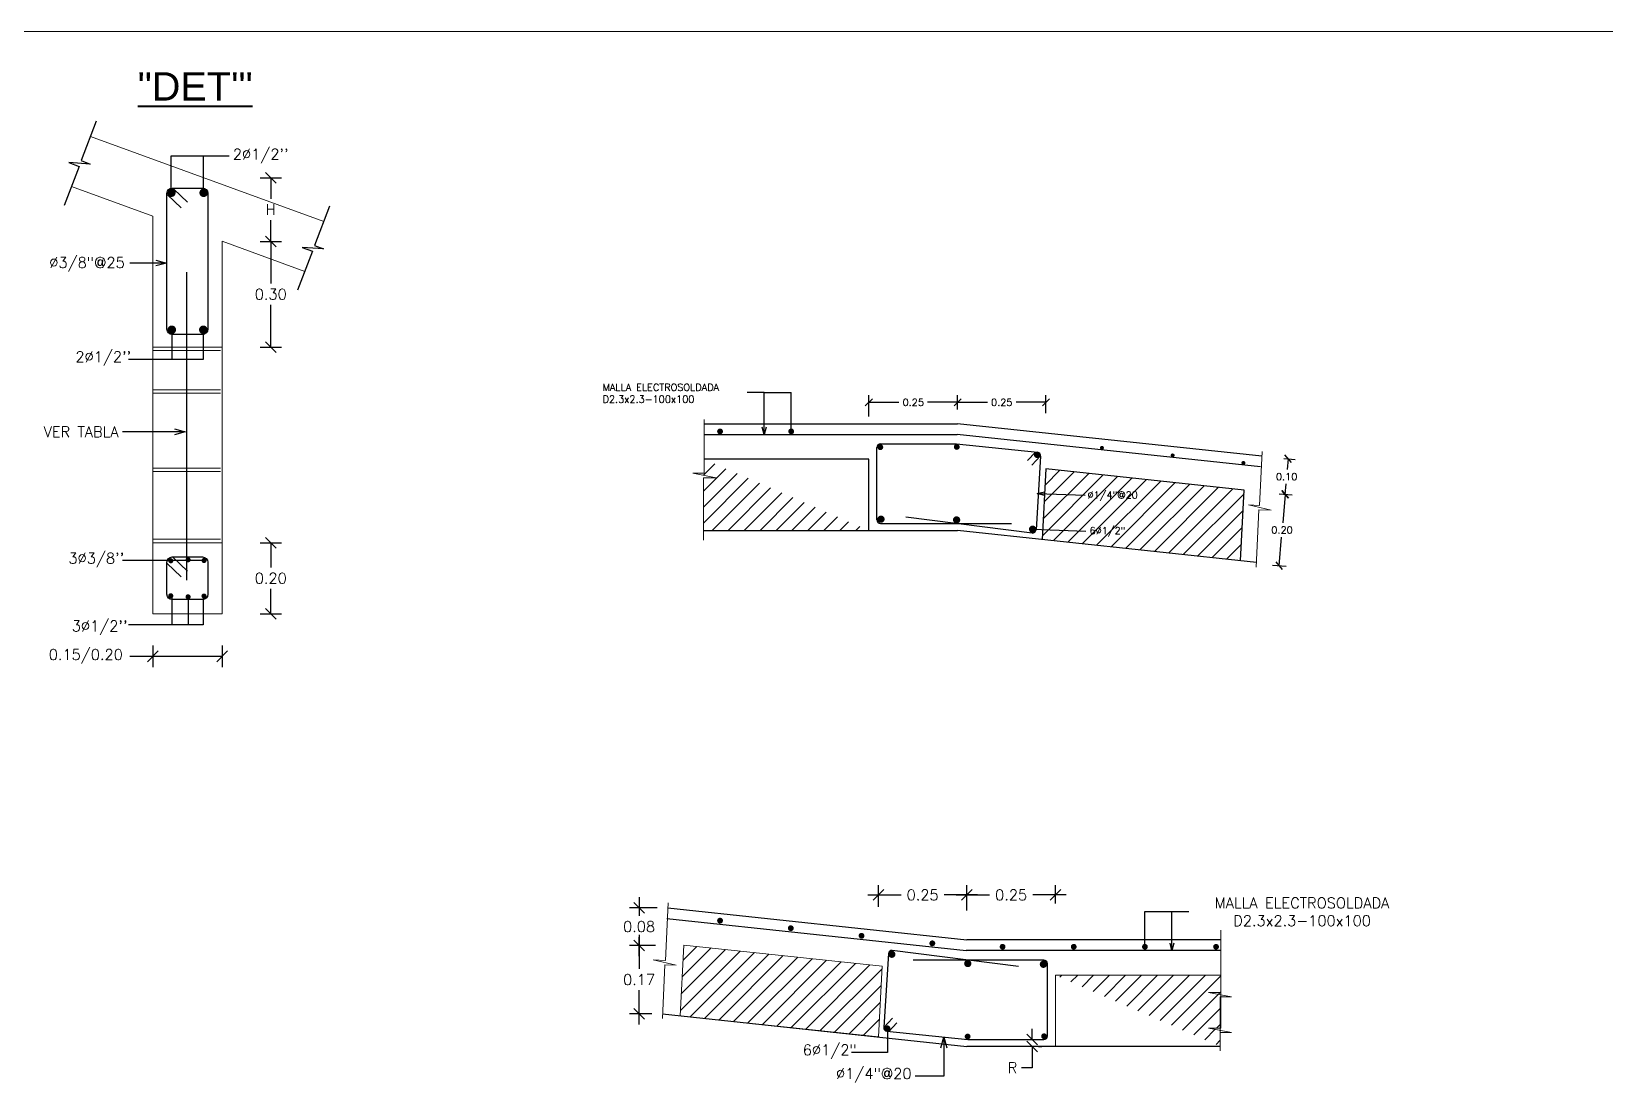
# Model space of a CAD drawing. Header units: metres. Extents: x -44 to 358, y -286 to 66.
# Drawn here: x 21.18 to 25.604, y 9.185 to 12.14 of the extents above; entities that cross this region are included whole.
import ezdxf
from ezdxf.enums import TextEntityAlignment as Align

# ---------------------------------------------------------------- set-up
doc = ezdxf.new("R2010")
doc.units = ezdxf.units.M
doc.header["$LTSCALE"] = 0.3
doc.header["$PDMODE"] = 3
for name, pattern in [('CONTINU', [0]), ('CONTINUA', [0]), ('HIDDEN', [9.525, 6.35, -3.175])]:
    doc.linetypes.add(name, pattern=pattern)
for name, color, linetype in [('ACERO', 5, 'Continuous'), ('BP', 3, 'Continuous'), ('DIMTEXTO', 4, 'Continuous'), ('HATCH MUROS', 8, 'Continuous'), ('SECCION', 1, 'Continuous'), ('TEXTOS', 4, 'Continuous')]:
    doc.layers.add(name, color=color, linetype=linetype)
for name, color, linetype, lineweight in [('BOVEDILLA', 8, 'Continuous', 5), ('Losa', 8, 'HIDDEN', 18), ('VIGAS', 1, 'HIDDEN', 15)]:
    doc.layers.add(name, color=color, linetype=linetype, lineweight=lineweight)
doc.styles.add('RomanS', font='romans.shx')
doc.styles.add('SMPLEX', font='simplex.shx')
doc.styles.add('TITULOS', font='arial.ttf', dxfattribs={"width": 0.9, "height": 0.16})
doc.dimstyles.new('D-10', dxfattribs={"dimscale": 0.1, "dimtxt": 0.2, "dimasz": 0.2, "dimexe": 0.2, "dimexo": 0.2, "dimgap": 0.1, "dimtad": 0, "dimtih": 1, "dimtoh": 1, "dimzin": 0, "dimdsep": 46, "dimtxsty": 'SMPLEX', "dimblk1": 'OBLIQUE', "dimblk2": 'OBLIQUE', "dimsah": 1, "dimcen": 0.2, "dimclrd": 4, "dimclre": 4, "dimclrt": 4, "dimadec": 0, "dimazin": 0, "dimtfac": 1, "dimtmove": 0, "dimatfit": 3, "dimldrblk": 'OPEN30', "dimfxl": 0.6, "dimfxlon": 1, "dimtolj": 1, "dimtzin": 0, "dimarcsym": 0})
doc.dimstyles.new('D-15', dxfattribs={"dimscale": 0.15, "dimtxt": 0.2, "dimasz": 0.2, "dimexe": 0.18, "dimexo": 0.2, "dimgap": 0.1, "dimtad": 0, "dimtih": 1, "dimtoh": 1, "dimzin": 0, "dimdsep": 46, "dimtxsty": 'SMPLEX', "dimblk": 'OBLIQUE', "dimcen": 0.09, "dimdle": 0.2, "dimclrd": 4, "dimclre": 4, "dimclrt": 4, "dimadec": 0, "dimazin": 0, "dimtfac": 1, "dimtofl": 0, "dimtmove": 0, "dimatfit": 3, "dimldrblk": 'OPEN30', "dimfxl": 1, "dimtolj": 1, "dimtzin": 0, "dimarcsym": 0})
doc.dimstyles.new('DIM-10', dxfattribs={"dimscale": 0.1, "dimtxt": 0.2, "dimasz": 0.2, "dimexe": 0.2, "dimexo": 0.2, "dimgap": 0.1, "dimtad": 0, "dimtih": 1, "dimtoh": 1, "dimzin": 0, "dimdsep": 46, "dimtxsty": 'SMPLEX', "dimblk": 'OBLIQUE', "dimcen": 0.2, "dimclrd": 4, "dimclre": 4, "dimclrt": 4, "dimadec": 0, "dimazin": 0, "dimtfac": 1, "dimtmove": 0, "dimatfit": 3, "dimldrblk": 'OPEN30', "dimfxl": 0.5, "dimfxlon": 1, "dimtolj": 1, "dimtzin": 0, "dimarcsym": 0})
doc.dimstyles.new('DIM-15', dxfattribs={"dimscale": 0.15, "dimtxt": 0.2, "dimasz": 0.2, "dimexe": 0.2, "dimexo": 0.1, "dimgap": 0.1, "dimtad": 0, "dimtih": 1, "dimtoh": 1, "dimzin": 0, "dimdsep": 46, "dimtxsty": 'RomanS', "dimblk1": 'OBLIQUE', "dimblk2": 'OBLIQUE', "dimsah": 1, "dimcen": 0.09, "dimclrd": 4, "dimclre": 4, "dimclrt": 4, "dimadec": 0, "dimazin": 0, "dimtfac": 1, "dimtofl": 0, "dimtmove": 1, "dimatfit": 3, "dimldrblk": 'OBLIQUE', "dimfxl": 0.2, "dimfxlon": 1, "dimtolj": 1, "dimtzin": 0, "dimarcsym": 0})

# ---------------------------------------------------------------- blocks, each defined once
blk = doc.blocks.new('_OBLIQUE')
at = {"color": 0, "linetype": 'ByBlock'}
blk.add_line((-0.5, -0.5), (0.5, 0.5), dxfattribs=at)
blk = doc.blocks.new('*D153')
at = {"layer": 'DEFPOINTS', "color": 0, "transparency": 16777216}
for p in [(24.6803, 10.9414), (24.6672, 10.8419), (24.7039, 10.8387)]:
    blk.add_point(p, dxfattribs=at)
at = {"layer": 'DIMTEXTO', "color": 4, "lineweight": -2, "transparency": 16777216}
for p, q in [((24.7002, 10.9397), (24.7323, 10.937)), ((24.7124, 10.9387), (24.7099, 10.9087)), ((24.6871, 10.8402), (24.7238, 10.837)), ((24.7039, 10.8387), (24.7064, 10.8687))]:
    blk.add_line(p, q, dxfattribs=at)
at = {"layer": 'DIMTEXTO', "color": 4, "lineweight": -2, "transparency": 16777216, "xscale": 0.02, "yscale": 0.02, "zscale": 0.02}
for p, rotation in [((24.7124, 10.9387), 85.11591332839409), ((24.7039, 10.8387), 265.1159133283941)]:
    blk.add_blockref('_OBLIQUE', p, dxfattribs=dict(at, rotation=rotation))
at = {"layer": 'DIMTEXTO', "color": 4, "transparency": 16777216, "insert": (24.7081, 10.8887), "char_height": 0.02, "attachment_point": 5, "style": 'SMPLEX'}
blk.add_mtext('\\A1;0.10', dxfattribs=at)
blk = doc.blocks.new('_Open30')
at = {"color": 0, "lineweight": -2}
for p, q in [((-1, 0.27), (0, 0)), ((0, 0), (-1, -0.27)), ((0, 0), (-1, 0))]:
    blk.add_line(p, q, dxfattribs=at)
blk = doc.blocks.new('*D154')
at = {"layer": 'DEFPOINTS', "color": 0, "transparency": 16777216}
for p in [(24.6672, 10.8419), (24.6482, 10.6415), (24.6867, 10.6382)]:
    blk.add_point(p, dxfattribs=at)
at = {"layer": 'DIMTEXTO', "color": 4, "lineweight": -2, "transparency": 16777216}
for p, q in [((24.6871, 10.8402), (24.7238, 10.837)), ((24.7039, 10.8387), (24.697, 10.7585)), ((24.6867, 10.6382), (24.6936, 10.7185)), ((24.6682, 10.6398), (24.7067, 10.6365))]:
    blk.add_line(p, q, dxfattribs=at)
at = {"layer": 'DIMTEXTO', "color": 4, "lineweight": -2, "transparency": 16777216, "xscale": 0.02, "yscale": 0.02, "zscale": 0.02}
for p, rotation in [((24.7039, 10.8387), 85.11591332839409), ((24.6867, 10.6382), 265.1159133283941)]:
    blk.add_blockref('_OBLIQUE', p, dxfattribs=dict(at, rotation=rotation))
at = {"layer": 'DIMTEXTO', "color": 4, "transparency": 16777216, "insert": (24.6953, 10.7385), "char_height": 0.02, "attachment_point": 5, "style": 'SMPLEX'}
blk.add_mtext('\\A1;0.20', dxfattribs=at)
blk = doc.blocks.new('*D155')
at = {"layer": 'DEFPOINTS', "color": 0, "transparency": 16777216}
for p in [(23.5338, 11.0976), (23.5338, 11.0373), (23.7835, 11.0573)]:
    blk.add_point(p, dxfattribs=at)
at = {"layer": 'DIMTEXTO', "color": 4, "lineweight": -2, "transparency": 16777216}
for p, q in [((23.5338, 11.0573), (23.5338, 11.1176)), ((23.7835, 11.0773), (23.7835, 11.1176)), ((23.5338, 11.0976), (23.6182, 11.0976)), ((23.7835, 11.0976), (23.6991, 11.0976))]:
    blk.add_line(p, q, dxfattribs=at)
at = {"layer": 'DIMTEXTO', "color": 4, "lineweight": -2, "transparency": 16777216, "xscale": 0.02, "yscale": 0.02, "zscale": 0.02, "rotation": 180}
blk.add_blockref('_OBLIQUE', (23.5338, 11.0976), dxfattribs=at)
at = {"layer": 'DIMTEXTO', "color": 4, "lineweight": -2, "transparency": 16777216, "xscale": 0.02, "yscale": 0.02, "zscale": 0.02}
blk.add_blockref('_OBLIQUE', (23.7835, 11.0976), dxfattribs=at)
at = {"layer": 'DIMTEXTO', "color": 4, "transparency": 16777216, "insert": (23.6587, 11.0976), "char_height": 0.02, "attachment_point": 5, "style": 'SMPLEX'}
blk.add_mtext('\\A1;0.25', dxfattribs=at)
blk = doc.blocks.new('*D156')
at = {"layer": 'DEFPOINTS', "color": 0, "transparency": 16777216}
for p in [(24.0315, 11.0976), (23.7835, 11.0573), (24.0315, 11.047)]:
    blk.add_point(p, dxfattribs=at)
at = {"layer": 'DIMTEXTO', "color": 4, "lineweight": -2, "transparency": 16777216}
for p, q in [((23.7835, 11.0773), (23.7835, 11.1176)), ((24.0315, 11.067), (24.0315, 11.1176)), ((23.7835, 11.0976), (23.867, 11.0976)), ((24.0315, 11.0976), (23.948, 11.0976))]:
    blk.add_line(p, q, dxfattribs=at)
at = {"layer": 'DIMTEXTO', "color": 4, "lineweight": -2, "transparency": 16777216, "xscale": 0.02, "yscale": 0.02, "zscale": 0.02, "rotation": 180}
blk.add_blockref('_OBLIQUE', (23.7835, 11.0976), dxfattribs=at)
at = {"layer": 'DIMTEXTO', "color": 4, "lineweight": -2, "transparency": 16777216, "xscale": 0.02, "yscale": 0.02, "zscale": 0.02}
blk.add_blockref('_OBLIQUE', (24.0315, 11.0976), dxfattribs=at)
at = {"layer": 'DIMTEXTO', "color": 4, "transparency": 16777216, "insert": (23.9075, 11.0976), "char_height": 0.02, "attachment_point": 5, "style": 'SMPLEX'}
blk.add_mtext('\\A1;0.25', dxfattribs=at)
blk = doc.blocks.new('*D157')
at = {"layer": 'DEFPOINTS', "color": 0, "transparency": 16777216}
for p in [(24.0587, 9.7127), (24.0587, 9.6586), (23.809, 9.6386)]:
    blk.add_point(p, dxfattribs=at)
at = {"layer": 'DIMTEXTO', "color": 4, "lineweight": -2, "transparency": 16777216}
for p, q in [((23.809, 9.6686), (23.809, 9.7397)), ((24.0587, 9.6886), (24.0587, 9.7397)), ((23.779, 9.7127), (23.8731, 9.7127)), ((24.0887, 9.7127), (23.9945, 9.7127))]:
    blk.add_line(p, q, dxfattribs=at)
at = {"layer": 'DIMTEXTO', "color": 4, "lineweight": -2, "transparency": 16777216, "xscale": 0.03, "yscale": 0.03, "zscale": 0.03}
for p, rotation in [((23.809, 9.7127), 179.9999999999996), ((24.0587, 9.7127), 359.9999999999996)]:
    blk.add_blockref('_OBLIQUE', p, dxfattribs=dict(at, rotation=rotation))
at = {"layer": 'DIMTEXTO', "color": 4, "transparency": 16777216, "insert": (23.9338, 9.7127), "char_height": 0.03, "attachment_point": 5, "style": 'SMPLEX'}
blk.add_mtext('\\A1;0.25', dxfattribs=at)
blk = doc.blocks.new('*D158')
at = {"layer": 'DEFPOINTS', "color": 0, "transparency": 16777216}
for p in [(23.561, 9.7127), (23.561, 9.6489), (23.809, 9.6386)]:
    blk.add_point(p, dxfattribs=at)
at = {"layer": 'DIMTEXTO', "color": 4, "lineweight": -2, "transparency": 16777216}
for p, q in [((23.561, 9.6789), (23.561, 9.7397)), ((23.809, 9.6686), (23.809, 9.7397)), ((23.531, 9.7127), (23.6243, 9.7127)), ((23.839, 9.7127), (23.7457, 9.7127))]:
    blk.add_line(p, q, dxfattribs=at)
at = {"layer": 'DIMTEXTO', "color": 4, "lineweight": -2, "transparency": 16777216, "xscale": 0.03, "yscale": 0.03, "zscale": 0.03}
for p, rotation in [((23.561, 9.7127), 179.9999999999996), ((23.809, 9.7127), 359.9999999999996)]:
    blk.add_blockref('_OBLIQUE', p, dxfattribs=dict(at, rotation=rotation))
at = {"layer": 'DIMTEXTO', "color": 4, "transparency": 16777216, "insert": (23.685, 9.7127), "char_height": 0.03, "attachment_point": 5, "style": 'SMPLEX'}
blk.add_mtext('\\A1;0.25', dxfattribs=at)
blk = doc.blocks.new('*D511')
at = {"layer": 'DEFPOINTS', "color": 0, "transparency": 16777216}
for p in [(23.9811, 9.3063), (23.9811, 9.2869), (23.9927, 9.2869)]:
    blk.add_point(p, dxfattribs=at)
at = {"layer": 'DIMTEXTO', "color": 4, "lineweight": -2, "transparency": 16777216}
for p, q in [((23.9927, 9.3063), (23.9927, 9.3363)), ((24.0111, 9.3063), (24.0197, 9.3063)), ((23.9927, 9.2869), (23.9927, 9.2269)), ((24.0111, 9.2869), (24.0197, 9.2869)), ((23.9927, 9.2269), (23.9627, 9.2269))]:
    blk.add_line(p, q, dxfattribs=at)
at = {"layer": 'DIMTEXTO', "color": 4, "lineweight": -2, "transparency": 16777216, "xscale": 0.03, "yscale": 0.03, "zscale": 0.03}
for p, rotation in [((23.9927, 9.3063), 270), ((23.9927, 9.2869), 90)]:
    blk.add_blockref('_OBLIQUE', p, dxfattribs=dict(at, rotation=rotation))
at = {"layer": 'DIMTEXTO', "color": 4, "transparency": 16777216, "insert": (23.9377, 9.2269), "char_height": 0.03, "attachment_point": 5, "style": 'SMPLEX'}
blk.add_mtext('\\A1;R', dxfattribs=at)
blk = doc.blocks.new('*D512')
at = {"layer": 'DEFPOINTS', "color": 0, "transparency": 16777216}
for p in [(22.9693, 9.6767), (22.8881, 9.5709), (22.9645, 9.5709)]:
    blk.add_point(p, dxfattribs=at)
at = {"layer": 'DIMTEXTO', "color": 4, "lineweight": -2, "transparency": 16777216}
for p, q in [((22.8881, 9.7067), (22.8881, 9.6538)), ((22.9393, 9.6767), (22.8611, 9.6767)), ((22.9345, 9.5709), (22.8611, 9.5709)), ((22.8881, 9.5409), (22.8881, 9.5938))]:
    blk.add_line(p, q, dxfattribs=at)
at = {"layer": 'DIMTEXTO', "color": 4, "lineweight": -2, "transparency": 16777216, "xscale": 0.03, "yscale": 0.03, "zscale": 0.03}
for p, rotation in [((22.8881, 9.6767), 90), ((22.8881, 9.5709), 270)]:
    blk.add_blockref('_OBLIQUE', p, dxfattribs=dict(at, rotation=rotation))
at = {"layer": 'DIMTEXTO', "color": 4, "transparency": 16777216, "insert": (22.8881, 9.6238), "char_height": 0.03, "attachment_point": 5, "style": 'SMPLEX'}
blk.add_mtext('\\A1;0.08', dxfattribs=at)
blk = doc.blocks.new('*D513')
at = {"layer": 'DEFPOINTS', "color": 0, "linetype": 'CONTINUA', "transparency": 16777216}
for p in [(22.9645, 9.5709), (22.8881, 9.3783), (22.9542, 9.3783)]:
    blk.add_point(p, dxfattribs=at)
at = {"layer": 'DIMTEXTO', "color": 4, "linetype": 'CONTINUA', "lineweight": -2, "transparency": 16777216}
for p, q in [((22.8881, 9.6009), (22.8881, 9.5046)), ((22.9345, 9.5709), (22.8611, 9.5709)), ((22.8881, 9.3483), (22.8881, 9.4446)), ((22.9242, 9.3783), (22.8611, 9.3783))]:
    blk.add_line(p, q, dxfattribs=at)
at = {"layer": 'DIMTEXTO', "color": 4, "linetype": 'CONTINUA', "lineweight": -2, "transparency": 16777216, "xscale": 0.03, "yscale": 0.03, "zscale": 0.03}
for p, rotation in [((22.8881, 9.5709), 90), ((22.8881, 9.3783), 270)]:
    blk.add_blockref('_OBLIQUE', p, dxfattribs=dict(at, rotation=rotation))
at = {"layer": 'DIMTEXTO', "color": 4, "linetype": 'CONTINUA', "transparency": 16777216, "insert": (22.8881, 9.4746), "char_height": 0.03, "attachment_point": 5, "style": 'SMPLEX'}
blk.add_mtext('\\A1;0.17', dxfattribs=at)
blk = doc.blocks.new('*D579')
at = {"layer": 'DEFPOINTS', "color": 0, "linetype": 'Continuous', "transparency": 16777216}
for p in [(21.716, 10.7028), (21.8528, 10.7028), (21.716, 10.5028)]:
    blk.add_point(p, dxfattribs=at)
at = {"layer": 'DIMTEXTO', "color": 4, "linetype": 'Continuous', "lineweight": -2, "transparency": 16777216}
for p, q in [((21.8228, 10.7028), (21.8828, 10.7028)), ((21.8528, 10.7028), (21.8528, 10.6328)), ((21.8528, 10.5028), (21.8528, 10.5728)), ((21.8228, 10.5028), (21.8828, 10.5028))]:
    blk.add_line(p, q, dxfattribs=at)
at = {"layer": 'DIMTEXTO', "color": 4, "linetype": 'Continuous', "lineweight": -2, "transparency": 16777216, "xscale": 0.03, "yscale": 0.03, "zscale": 0.03}
for p, rotation in [((21.8528, 10.7028), 90), ((21.8528, 10.5028), 270)]:
    blk.add_blockref('_OBLIQUE', p, dxfattribs=dict(at, rotation=rotation))
at = {"layer": 'DIMTEXTO', "color": 4, "linetype": 'Continuous', "lineweight": 0, "transparency": 16777216, "insert": (21.8528, 10.6028), "char_height": 0.03, "attachment_point": 5, "style": 'SMPLEX'}
blk.add_mtext('\\A1;0.20', dxfattribs=at)
blk = doc.blocks.new('*D580')
at = {"layer": 'DEFPOINTS', "color": 0, "linetype": 'Continuous', "transparency": 16777216}
for p in [(21.716, 11.5499), (21.8528, 11.5499), (21.716, 11.2528)]:
    blk.add_point(p, dxfattribs=at)
at = {"layer": 'VIGAS', "color": 4, "linetype": 'Continuous', "lineweight": -2, "transparency": 16777216}
for p, q in [((21.8228, 11.5499), (21.8828, 11.5499)), ((21.8528, 11.5499), (21.8528, 11.4314)), ((21.8528, 11.2528), (21.8528, 11.3714)), ((21.8228, 11.2528), (21.8828, 11.2528))]:
    blk.add_line(p, q, dxfattribs=at)
at = {"layer": 'VIGAS', "color": 4, "linetype": 'Continuous', "lineweight": -2, "transparency": 16777216, "xscale": 0.03, "yscale": 0.03, "zscale": 0.03}
for p, rotation in [((21.8528, 11.5499), 90), ((21.8528, 11.2528), 270)]:
    blk.add_blockref('_OBLIQUE', p, dxfattribs=dict(at, rotation=rotation))
at = {"layer": 'VIGAS', "color": 4, "linetype": 'Continuous', "lineweight": 0, "transparency": 16777216, "insert": (21.8528, 11.4014), "char_height": 0.03, "attachment_point": 5, "style": 'SMPLEX'}
blk.add_mtext('\\A1;0.30', dxfattribs=at)
blk = doc.blocks.new('*D585')
at = {"layer": 'DEFPOINTS', "color": 0, "transparency": 16777216}
for p in [(21.6636, 11.7287), (21.8528, 11.7287), (21.716, 11.5499)]:
    blk.add_point(p, dxfattribs=at)
at = {"layer": 'VIGAS', "color": 4, "lineweight": -2, "transparency": 16777216}
for p, q in [((21.8228, 11.7287), (21.8828, 11.7287)), ((21.8528, 11.7287), (21.8528, 11.6693)), ((21.8528, 11.5499), (21.8528, 11.6093)), ((21.8228, 11.5499), (21.8828, 11.5499))]:
    blk.add_line(p, q, dxfattribs=at)
at = {"layer": 'VIGAS', "color": 4, "lineweight": -2, "transparency": 16777216, "xscale": 0.03, "yscale": 0.03, "zscale": 0.03}
for p, rotation in [((21.8528, 11.7287), 90), ((21.8528, 11.5499), 270)]:
    blk.add_blockref('_OBLIQUE', p, dxfattribs=dict(at, rotation=rotation))
at = {"layer": 'VIGAS', "color": 4, "transparency": 16777216, "insert": (21.8528, 11.6393), "char_height": 0.03, "attachment_point": 5, "style": 'SMPLEX'}
blk.add_mtext('\\A1;H', dxfattribs=at)
blk = doc.blocks.new('*D586')
at = {"layer": 'DEFPOINTS', "color": 0, "linetype": 'Continuous', "transparency": 16777216}
for p in [(21.521, 10.5028), (21.716, 10.5028), (21.716, 10.3834)]:
    blk.add_point(p, dxfattribs=at)
at = {"layer": 'DIMTEXTO', "color": 4, "linetype": 'Continuous', "lineweight": -2, "transparency": 16777216}
for p, q in [((21.521, 10.4134), (21.521, 10.3534)), ((21.716, 10.4134), (21.716, 10.3534)), ((21.4565, 10.3834), (21.521, 10.3834)), ((21.521, 10.3834), (21.716, 10.3834))]:
    blk.add_line(p, q, dxfattribs=at)
at = {"layer": 'DIMTEXTO', "color": 4, "linetype": 'Continuous', "lineweight": -2, "transparency": 16777216, "xscale": 0.03, "yscale": 0.03, "zscale": 0.03, "rotation": 180}
blk.add_blockref('_OBLIQUE', (21.521, 10.3834), dxfattribs=at)
at = {"layer": 'DIMTEXTO', "color": 4, "linetype": 'Continuous', "lineweight": -2, "transparency": 16777216, "xscale": 0.03, "yscale": 0.03, "zscale": 0.03}
blk.add_blockref('_OBLIQUE', (21.716, 10.3834), dxfattribs=at)
at = {"layer": 'DIMTEXTO', "color": 4, "linetype": 'Continuous', "lineweight": 0, "transparency": 16777216, "insert": (21.3329, 10.3834), "char_height": 0.03, "attachment_point": 5, "style": 'SMPLEX'}
blk.add_mtext('\\A1;0.15/0.20', dxfattribs=at)

msp = doc.modelspace()

# ---------------------------------------------------------------- hatches: boundary and pattern name
at = {"layer": 'HATCH MUROS', "linetype": 'CONTINUA'}
h = msp.add_hatch(dxfattribs=at)
h.set_pattern_fill('ANSI31', color=256, scale=0.01)
h.set_pattern_definition([(45, (18.824313, 3.59459), (-0.02245064, 0.02245064), [])])
h.paths.add_polyline_path([(23.5338326, 10.9373342), (23.0708256, 10.9373342), (23.0708256, 10.8978635), (23.0393373, 10.8978635), (23.104353, 10.8855827), (23.0692895, 10.8855827), (23.0692895, 10.7373342), (23.5338326, 10.7373342)])
h.paths.add_polyline_path([(24.589049, 10.8509195), (24.0315116, 10.9105304), (24.0209638, 10.7119431), (24.5785011, 10.6523322)])
edge = h.paths.add_edge_path()
edge.add_line((23.5338326, 10.7373342), (23.5338326, 10.9373342))
edge.add_line((23.5338326, 10.9373342), (23.0708256, 10.9373342))
h.paths.add_polyline_path([(24.1491349, 10.7133266), (24.2591349, 10.7133266), (24.2591349, 10.7538028), (24.1491349, 10.7538028)], flags=24)
h.paths.add_polyline_path([(24.1434947, 10.8134498), (24.2963518, 10.8134498), (24.2963518, 10.853926), (24.1434947, 10.853926)], flags=24)
h = msp.add_hatch(dxfattribs=at)
h.set_pattern_fill('ANSI31', color=256, scale=0.01)
h.set_pattern_definition([(45, (18.824313, 2.738005), (-0.02245064, 0.02245064), [])])
h.paths.add_polyline_path([(23.5715242, 9.5122992), (23.0139868, 9.5719102), (23.003439, 9.3733229), (23.5609763, 9.313712)])
h = msp.add_hatch(dxfattribs=at)
h.set_pattern_fill('ANSI31', color=256, scale=0.01)
h.set_pattern_definition([(45, (16.537605, 2.39761), (-0.02245064, 0.02245064), [])])
h.paths.add_polyline_path([(24.0586554, 9.2869081), (24.5216624, 9.2869081), (24.5216624, 9.3263789), (24.5531506, 9.3263789), (24.488135, 9.3386597), (24.5231984, 9.3386597), (24.5231984, 9.4869081), (24.0586554, 9.4869081)])
edge = h.paths.add_edge_path()
edge.add_line((24.0586554, 9.4869081), (24.0586554, 9.2869081))
edge.add_line((24.0586554, 9.2869081), (24.5216624, 9.2869081))

# ---------------------------------------------------------------- linework, layer by layer
at = {"color": 8, "linetype": 'CONTINUA', "lineweight": 0, "ltscale": 5}
msp.add_line((29.75, 12.1398128), (20.25, 12.1398128), dxfattribs=at)
at = {"layer": 'ACERO'}
for p, q in [((21.5626753, 11.680271, 0.4671289), (21.6006522, 11.6440802, 0.4671289)), ((21.5806783, 11.6961656, 0.4671289), (21.6186552, 11.6599748, 0.4671289)), ((21.616791, 10.5976854, 0.4671289), (21.616791, 11.4636348, 0.4671289)), ((23.0708256, 11.0073342), (23.781883, 11.0073342)), ((23.566504, 10.9803883), (23.7800833, 10.9803883)), ((23.7800833, 10.9803883), (24.007924, 10.9569771)), ((24.635138, 10.9161057), (23.781883, 11.0073342)), ((23.556504, 10.7671355), (23.556504, 10.9703883)), ((24.0025765, 10.9575306), (23.9798619, 10.933709)), ((24.0167454, 10.9466743), (23.9920805, 10.9208074)), ((24.0168042, 10.9459707), (24.0037154, 10.7386791)), ((23.566504, 10.7571355), (23.9344603, 10.7571355)), ((23.992709, 10.7297989), (23.6378806, 10.7747227)), ((21.5768981, 10.6627729, 0.4671289), (21.6186552, 10.6229797, 0.4671289)), ((21.5610366, 10.6448375, 0.4671289), (21.6006522, 10.6070851, 0.4671289)), ((22.9661579, 9.646853), (23.8074065, 9.5569081)), ((24.5231984, 9.5569081), (23.8074065, 9.5569081)), ((23.5757426, 9.340022), (23.6004074, 9.3658889)), ((23.5899115, 9.3291657), (23.6126261, 9.3529873))]:
    msp.add_line(p, q, dxfattribs=at)
for points in [[(21.5760366, 11.699768), (21.6610366, 11.699768, -0.414213562), (21.6760366, 11.684768), (21.6760366, 11.3032216, -0.414213562), (21.6610366, 11.2882216), (21.5760366, 11.2882216, -0.414213562), (21.5610366, 11.3032216), (21.5610366, 11.684768, -0.414213562)], [(21.5760366, 10.6627729), (21.6610366, 10.6627729, -0.414213562), (21.6760366, 10.6477729), (21.6760366, 10.5577729, -0.414213562), (21.6610366, 10.5427729), (21.5760366, 10.5427729, -0.414213562), (21.5610366, 10.5577729), (21.5610366, 10.6477729, -0.414213562)]]:
    msp.add_lwpolyline(points, format="xyb", close=True, dxfattribs=at)
for points, const_width in [([(21.5794944, 11.6866629, -1), (21.5674944, 11.6866629, -1)], 0.012), ([(21.6703716, 11.6863548, -1), (21.6583716, 11.6863548, -1)], 0.012), ([(21.5806189, 11.3013097, -1), (21.5686189, 11.3013097, -1)], 0.012), ([(21.6692807, 11.3013097, -1), (21.6572807, 11.3013097, -1)], 0.012), ([(23.1115785, 11.0155862, 1), (23.1197385, 11.0155862, 1)], 0.00816), ([(23.3115785, 11.0155862, 1), (23.3197385, 11.0155862, 1)], 0.00816), ([(23.561978, 10.9712197, 1), (23.570138, 10.9712197, 1)], 0.00816), ([(23.7769412, 10.9719763, 1), (23.7851012, 10.9719763, 1)], 0.00816), ([(24.1916754, 10.9694238, -1), (24.1861314, 10.9694238, -1)], 0.005544), ([(24.0023672, 10.948904, 1), (24.0105272, 10.948904, 1)], 0.00816), ([(24.390542, 10.9481613, -1), (24.384998, 10.9481613, -1)], 0.005544), ([(24.5894085, 10.9268988, -1), (24.5838645, 10.9268988, -1)], 0.005544), ([(23.5628484, 10.7688891, 1), (23.5730484, 10.7688891, 1)], 0.0102), ([(23.7754374, 10.7667867, 1), (23.7856374, 10.7667867, 1)], 0.0102), ([(23.9890771, 10.7406897, 1), (23.9992771, 10.7406897, 1)], 0.0102), ([(21.5753593, 10.6519393, -1), (21.5682343, 10.6519393, -1)], 0.007125), ([(21.6240038, 10.6547992, -1), (21.6168788, 10.6547992, -1)], 0.007125), ([(21.6688117, 10.6526501, -1), (21.6616867, 10.6526501, -1)], 0.007125), ([(21.5753593, 10.5536065, 1), (21.5682343, 10.5536065, 1)], 0.007125), ([(21.6240038, 10.5507466, 1), (21.6168788, 10.5507466, 1)], 0.007125), ([(21.6688117, 10.5528957, 1), (21.6616867, 10.5528957, 1)], 0.007125), ([(23.1115785, 9.6404053, 1), (23.1197385, 9.6404053, 1)], 0.00816), ([(23.3104451, 9.6191429, 1), (23.3186051, 9.6191429, 1)], 0.00816), ([(23.5093116, 9.5978804, 1), (23.5174716, 9.5978804, 1)], 0.00816), ([(23.6034109, 9.5460065, 1), (23.5932109, 9.5460065, 1)], 0.0102), ([(23.7081782, 9.5766179, 1), (23.7163382, 9.5766179, 1)], 0.00816), ([(23.9057211, 9.5669152, 1), (23.9138811, 9.5669152, 1)], 0.00816), ([(24.1057211, 9.5669152, 1), (24.1138811, 9.5669152, 1)], 0.00816), ([(24.3057211, 9.5669152, 1), (24.3138811, 9.5669152, 1)], 0.00816), ([(24.5057211, 9.5669152, 1), (24.5138811, 9.5669152, 1)], 0.00816), ([(23.8170506, 9.5199095, 1), (23.8068506, 9.5199095, 1)], 0.0102), ([(24.0296395, 9.5178072, 1), (24.0194395, 9.5178072, 1)], 0.0102), ([(23.5901207, 9.3377922, 1), (23.5819607, 9.3377922, 1)], 0.00816), ([(23.8155468, 9.31472, 1), (23.8073868, 9.31472, 1)], 0.00816), ([(24.03051, 9.3154766, 1), (24.02235, 9.3154766, 1)], 0.00816)]:
    msp.add_lwpolyline(points, format="xyb", close=True, dxfattribs=dict(at, const_width=const_width))
msp.add_lwpolyline([(23.9546074, 9.5119736), (23.599779, 9.5568973, 0.414213562), (23.5887725, 9.5480171), (23.5756837, 9.3407256, 0.414213562), (23.5845639, 9.3297191), (23.8124047, 9.3063079), (24.025984, 9.3063079, 0.414213562), (24.035984, 9.3163079), (24.035984, 9.5195608, 0.414213562), (24.025984, 9.5295608), (23.6580276, 9.5295608)], format="xyb", dxfattribs=at)
for centre, start, end in [((23.566504, 10.9703883), 90, 180), ((24.0068609, 10.9470338), 353.8972203, 83.8972203), ((23.566504, 10.7671355), 180, 270), ((23.9937721, 10.7397423), 263.8972203, 353.8972203)]:
    msp.add_arc(centre, 0.01, start, end, dxfattribs=at)
at = {"layer": 'BOVEDILLA', "linetype": 'CONTINUA'}
for points in [[(23.003439, 9.3733229), (23.5609763, 9.313712), (23.5715242, 9.5122992), (23.0139868, 9.5719102), (23.003439, 9.3733229)], [(24.0586554, 9.2869081), (24.5216624, 9.2869081), (24.5216624, 9.3263789), (24.5531506, 9.3263789), (24.488135, 9.3386597), (24.5231984, 9.3386597), (24.5231984, 9.4869081), (24.0586554, 9.4869081), (24.0586554, 9.2869081)]]:
    msp.add_lwpolyline(points, close=True, dxfattribs=at)
for points in [[(24.0586554, 9.4869081), (24.0586554, 9.2869081)], [(24.0586554, 9.2869081), (24.5216624, 9.2869081)]]:
    msp.add_lwpolyline(points, dxfattribs=at)
at = {"layer": 'BP'}
for points in [[(21.3624693, 11.8879051), (21.3201865, 11.77676), (21.3454715, 11.7671409), (21.2856306, 11.7715522), (21.3140869, 11.7607266), (21.2723298, 11.6509634)], [(22.0182527, 11.6492195), (21.9759699, 11.5380744), (22.001255, 11.5284552), (21.941414, 11.5328665), (21.9698703, 11.5220409), (21.9281133, 11.4122778)]]:
    msp.add_lwpolyline(points, dxfattribs=at)
at = {"layer": 'DIMTEXTO'}
for p, q in [((21.5746189, 11.3013097), (21.5746189, 11.2177098)), ((23.2396086, 11.1248739), (23.3157443, 11.1248739)), ((23.3157443, 11.0161885), (23.3157443, 11.1248739)), ((23.9941771, 10.7406897), (24.1434269, 10.7353741)), ((21.6643716, 10.6532263), (21.4364528, 10.6532263)), ((21.5746189, 10.5558611), (21.5746189, 10.4722612)), ((21.620498, 10.5558611), (21.620498, 10.4722612))]:
    msp.add_line(p, q, dxfattribs=at)
for points in [[(21.5727016, 11.6863548), (21.5727016, 11.79052), (21.7360804, 11.79052)], [(21.6635788, 11.6866629), (21.6635788, 11.79052)], [(21.6632807, 11.3016179), (21.6632807, 11.2177098), (21.4526893, 11.2177098)], [(21.6632807, 10.5561692), (21.6632807, 10.4722612), (21.4526893, 10.4722612)], [(24.309755, 9.5569081), (24.309755, 9.6665613), (24.3858906, 9.6665613)], [(23.5860407, 9.3377922), (23.5860407, 9.2701112), (23.4847873, 9.2701112)]]:
    msp.add_lwpolyline(points, dxfattribs=at)
at = {"layer": 'DIMTEXTO', "color": 8, "linetype": 'CONTINUA', "ltscale": 0.01}
for points in [[(23.5338326, 10.7373342), (23.5338326, 10.9373342), (23.0708256, 10.9373342)], [(24.5785011, 10.6523322), (24.589049, 10.8509195), (24.0315116, 10.9105304), (24.0209568, 10.7118117)]]:
    msp.add_lwpolyline(points, dxfattribs=at)
at = {"layer": 'Losa', "linetype": 'HIDDEN', "ltscale": 0.1}
for p, q in [((21.5210366, 11.2427729), (21.7160366, 11.2427729)), ((21.5210366, 11.1327729), (21.7160366, 11.1327729)), ((21.5210366, 11.1227729), (21.7160366, 11.1227729)), ((21.5210366, 10.9127729), (21.7160366, 10.9127729)), ((21.5210366, 10.9027729), (21.7160366, 10.9027729)), ((21.5210366, 10.7127729), (21.7160366, 10.7127729))]:
    msp.add_line(p, q, dxfattribs=at)
at = {"layer": 'SECCION', "linetype": 'CONTINU', "lineweight": 0}
for p, q in [((21.3458777, 11.8442922), (22.0016611, 11.6056066)), ((21.2925369, 11.70408), (21.5210366, 11.6209129)), ((21.5210366, 11.6209129), (21.5210366, 10.5027729)), ((21.7160366, 11.5499387), (21.7160366, 10.5027729)), ((21.7160366, 11.5499387), (21.9483204, 11.4653944)), ((21.5210366, 11.2527729), (21.7160366, 11.2527729)), ((21.5210366, 10.7027729), (21.7160366, 10.7027729)), ((21.5210366, 10.5027729), (21.7160366, 10.5027729))]:
    msp.add_line(p, q, dxfattribs=at)
at = {"layer": 'SECCION', "color": 1, "linetype": 'Continuous'}
for p, q in [((23.0708256, 11.0373342), (23.7834822, 11.0373342)), ((24.6383274, 10.9459357), (23.7834822, 11.0373342)), ((23.0692895, 10.7373342), (23.7834822, 10.7373342)), ((24.6231407, 10.6475594), (23.7834822, 10.7373342)), ((22.9693473, 9.6766829), (23.8090057, 9.5869081)), ((24.5231984, 9.5869081), (23.8090057, 9.5869081)), ((22.9541605, 9.3783067), (23.8090057, 9.2869081)), ((24.5216624, 9.2869081), (23.8090057, 9.2869081))]:
    msp.add_line(p, q, dxfattribs=at)
at = {"layer": 'VIGAS', "color": 3, "linetype": 'Continuous'}
for points in [[(23.0708256, 11.0495615), (23.0708256, 10.8978635), (23.0393373, 10.8978635), (23.104353, 10.8855827), (23.0692895, 10.8855827), (23.0692895, 10.7103066)], [(24.6389354, 10.9592262), (24.6320033, 10.8076867), (24.6005479, 10.8091256), (24.6649345, 10.7938867), (24.6299077, 10.795489), (24.6225196, 10.6339829)], [(22.9535526, 9.3650161), (22.9604847, 9.5165556), (22.99194, 9.5151167), (22.9275535, 9.5303557), (22.9625803, 9.5287534), (22.9699683, 9.6902595)], [(24.5216624, 9.2746809), (24.5216624, 9.4263789), (24.5531506, 9.4263789), (24.488135, 9.4386597), (24.5231984, 9.4386597), (24.5231984, 9.6139357)]]:
    msp.add_lwpolyline(points, dxfattribs=at)

# ---------------------------------------------------------------- texts
at = {"color": 4, "char_height": 0.03, "attachment_point": 5, "style": 'SMPLEX'}
for s, insert in [('MALLA ELECTROSOLDADA\\PD2.3x2.3-100x100', (24.7515219, 9.665059)), ('6%%C1/2"', (23.4240794, 9.2719207)), ('%%C1/4"@20', (23.5477345, 9.2054098))]:
    msp.add_mtext(s, dxfattribs=dict(at, insert=insert))
at = {"layer": 'DIMTEXTO', "color": 4, "char_height": 0.03, "style": 'SMPLEX'}
for s, insert, attachment_point in [("2%%C1/2''", (21.9031141, 11.7898267), 6), ('\\A1;{\\Fromans|c0;%%C3/8"@25}', (21.2303074, 11.4852591), 4), ("2%%C1/2''", (21.3037691, 11.2206755, 1.8575108), 4), ('VER TABLA', (21.4252831, 11.0144857, 0.1950288), 6), ("3%%C3/8''", (21.2841173, 10.6542395, 0.4671289), 4), ("3%%C1/2''", (21.2935484, 10.4636554, 1.8575108), 4)]:
    msp.add_mtext(s, dxfattribs=dict(at, insert=insert, attachment_point=attachment_point))
at = {"layer": 'DIMTEXTO', "color": 4, "linetype": 'Continuous', "char_height": 0.02, "attachment_point": 4, "style": 'SMPLEX'}
for s, insert in [('MALLA ELECTROSOLDADA\\PD2.3x2.3-100x100', (22.7854897, 11.1229139)), ('%%C1/4"@20', (24.1484947, 10.8336879)), ('6%%C1/2"', (24.1541349, 10.7335647))]:
    msp.add_mtext(s, dxfattribs=dict(at, insert=insert))
at = {"layer": 'TEXTOS', "color": 3, "lineweight": 40, "style": 'TITULOS'}
msp.add_text('%%U"DET\'"', height=0.07969798, rotation=360, dxfattribs=at).set_placement((21.6404638, 11.9455913), align=Align.CENTER)

# ---------------------------------------------------------------- dimensions: what is measured, and where the dimension line sits
at = {"layer": 'DIMTEXTO'}
for base, p2, dimstyle, picture, middle in [((23.5338326, 11.0976021), (23.5338326, 11.0373342), 'D-10', '*D155', (23.6586574, 11.0976021)), ((24.0315116, 11.0976021), (24.0315116, 11.0470114), 'DIM-10', '*D156', (23.9074969, 11.0976021))]:
    dim = msp.add_linear_dim(base=base, p1=(23.7834822, 11.0573342), p2=p2, dimstyle=dimstyle, dxfattribs=at)
    dim.commit()
    dim.dimension.update_dxf_attribs({"geometry": picture, "text_midpoint": middle})
for base, p1, p2, angle, dimstyle, picture, middle in [((24.7038707, 10.8387256), (24.6803072, 10.9414473), (24.6672066, 10.8418585), 85.1159133, 'DIM-10', '*D153', (24.7081423, 10.8887147)), ((24.6867343, 10.6381829), (24.6672066, 10.8418585), (24.6482345, 10.6414727), 85.1159133, 'DIM-10', '*D154', (24.6953025, 10.7384542)), ((23.5609763, 9.7126832), (23.8090057, 9.6385729), (23.5609763, 9.6488957), 180, 'D-15', '*D158', (23.684991, 9.7126832)), ((24.0586554, 9.7126832), (23.8090057, 9.6385729), (24.0586554, 9.6585729), 180, 'D-15', '*D157', (23.9338306, 9.7126832))]:
    dim = msp.add_linear_dim(base=base, p1=p1, p2=p2, angle=angle, dimstyle=dimstyle, dxfattribs=at)
    dim.commit()
    dim.dimension.update_dxf_attribs({"geometry": picture, "text_midpoint": middle})
at = {"layer": 'DIMTEXTO', "linetype": 'Continuous', "lineweight": 0}
dim = msp.add_linear_dim(base=(21.8527812, 10.7027729), p1=(21.7160366, 10.5027729), p2=(21.7160366, 10.7027729), angle=90, dimstyle='DIM-15', override={"dimtxsty": 'SMPLEX'}, dxfattribs=at)
dim.commit()
dim.dimension.update_dxf_attribs({"geometry": '*D579', "text_midpoint": (21.8527812, 10.6027729)})
dim = msp.add_linear_dim(base=(21.7160365954, 10.383404597), p1=(21.5210365954, 10.5027729142), p2=(21.7160365954, 10.5027729142), text='0.15/<>', dimstyle='DIM-15', override={"dimtxsty": 'SMPLEX'}, dxfattribs=at)
dim.commit()
dim.dimension.update_dxf_attribs({"geometry": '*D586', "text_midpoint": (21.3329335939, 10.3783093424), "dimtype": 160})
at = {"layer": 'DIMTEXTO'}
dim = msp.add_linear_dim(base=(22.8880643, 9.5709173), p1=(22.9693473, 9.6766829), p2=(22.9645091, 9.5709173), angle=90, text='0.08', dimstyle='D-15', dxfattribs=at)
dim.commit()
dim.dimension.update_dxf_attribs({"geometry": '*D512', "text_midpoint": (22.8880643, 9.6238001)})
at = {"layer": 'DIMTEXTO', "linetype": 'CONTINUA'}
dim = msp.add_linear_dim(base=(22.8880643, 9.3783067), p1=(22.9645091, 9.5709173), p2=(22.9541605, 9.3783067), angle=90, text='0.17', dimstyle='D-15', override={"dimtmove": 1}, dxfattribs=at)
dim.commit()
dim.dimension.update_dxf_attribs({"geometry": '*D513', "text_midpoint": (22.8880643, 9.474612)})
at = {"layer": 'DIMTEXTO'}
dim = msp.add_linear_dim(base=(23.9927179, 9.2869081), p1=(23.9810909, 9.3063079), p2=(23.9810909, 9.2869081), angle=90, text='R', dimstyle='D-15', dxfattribs=at)
dim.commit()
dim.dimension.update_dxf_attribs({"geometry": '*D511', "text_midpoint": (23.9377179, 9.2269081), "dimtype": 160})
at = {"layer": 'VIGAS'}
dim = msp.add_linear_dim(base=(21.8527812, 11.7286585), p1=(21.7160366, 11.5499387), p2=(21.6635788, 11.7286585), angle=90, text='H', dimstyle='DIM-15', override={"dimtxsty": 'SMPLEX'}, dxfattribs=at)
dim.commit()
dim.dimension.update_dxf_attribs({"geometry": '*D585', "text_midpoint": (21.8527812, 11.6392986)})
at = {"layer": 'VIGAS', "linetype": 'Continuous', "lineweight": 0}
dim = msp.add_linear_dim(base=(21.8527812, 11.5499387), p1=(21.7160366, 11.2527729), p2=(21.7160366, 11.5499387), angle=90, dimstyle='DIM-15', override={"dimtxsty": 'SMPLEX'}, dxfattribs=at)
dim.commit()
dim.dimension.update_dxf_attribs({"geometry": '*D580', "text_midpoint": (21.8527812, 11.4013558)})

# ---------------------------------------------------------------- leaders
at = {"layer": 'DIMTEXTO', "color": 4}
msp.add_leader([(21.5602224, 11.48884, 0.3944684), (21.4563834, 11.48884, 0.3944684)], dimstyle='D-15', override={"dimgap": 0.1, "dimtad": 0}, dxfattribs=at)
at = {"layer": 'DIMTEXTO'}
for points, dimstyle in [([(23.2396086, 11.0071705), (23.2396086, 11.1248739), (23.1920325, 11.1248739)], 'DIM-10'), ([(24.0073888, 10.8414191), (24.1422098, 10.8361157)], 'DIM-10'), ([(24.3858906, 9.5569081), (24.3858906, 9.6665613), (24.4334668, 9.6665613)], 'DIM-10'), ([(23.7448298, 9.3132514), (23.7445817, 9.2030839), (23.6643055, 9.2030839)], 'D-15')]:
    msp.add_leader(points, dimstyle=dimstyle, dxfattribs=at)
at = {"layer": 'DIMTEXTO', "color": 4}
msp.add_leader([(21.6119246, 11.0145511, 0.4671289), (21.4358808, 11.0145511, 0.4671289)], dimstyle='D-15', dxfattribs=at)

doc.saveas('drawing.dxf')
